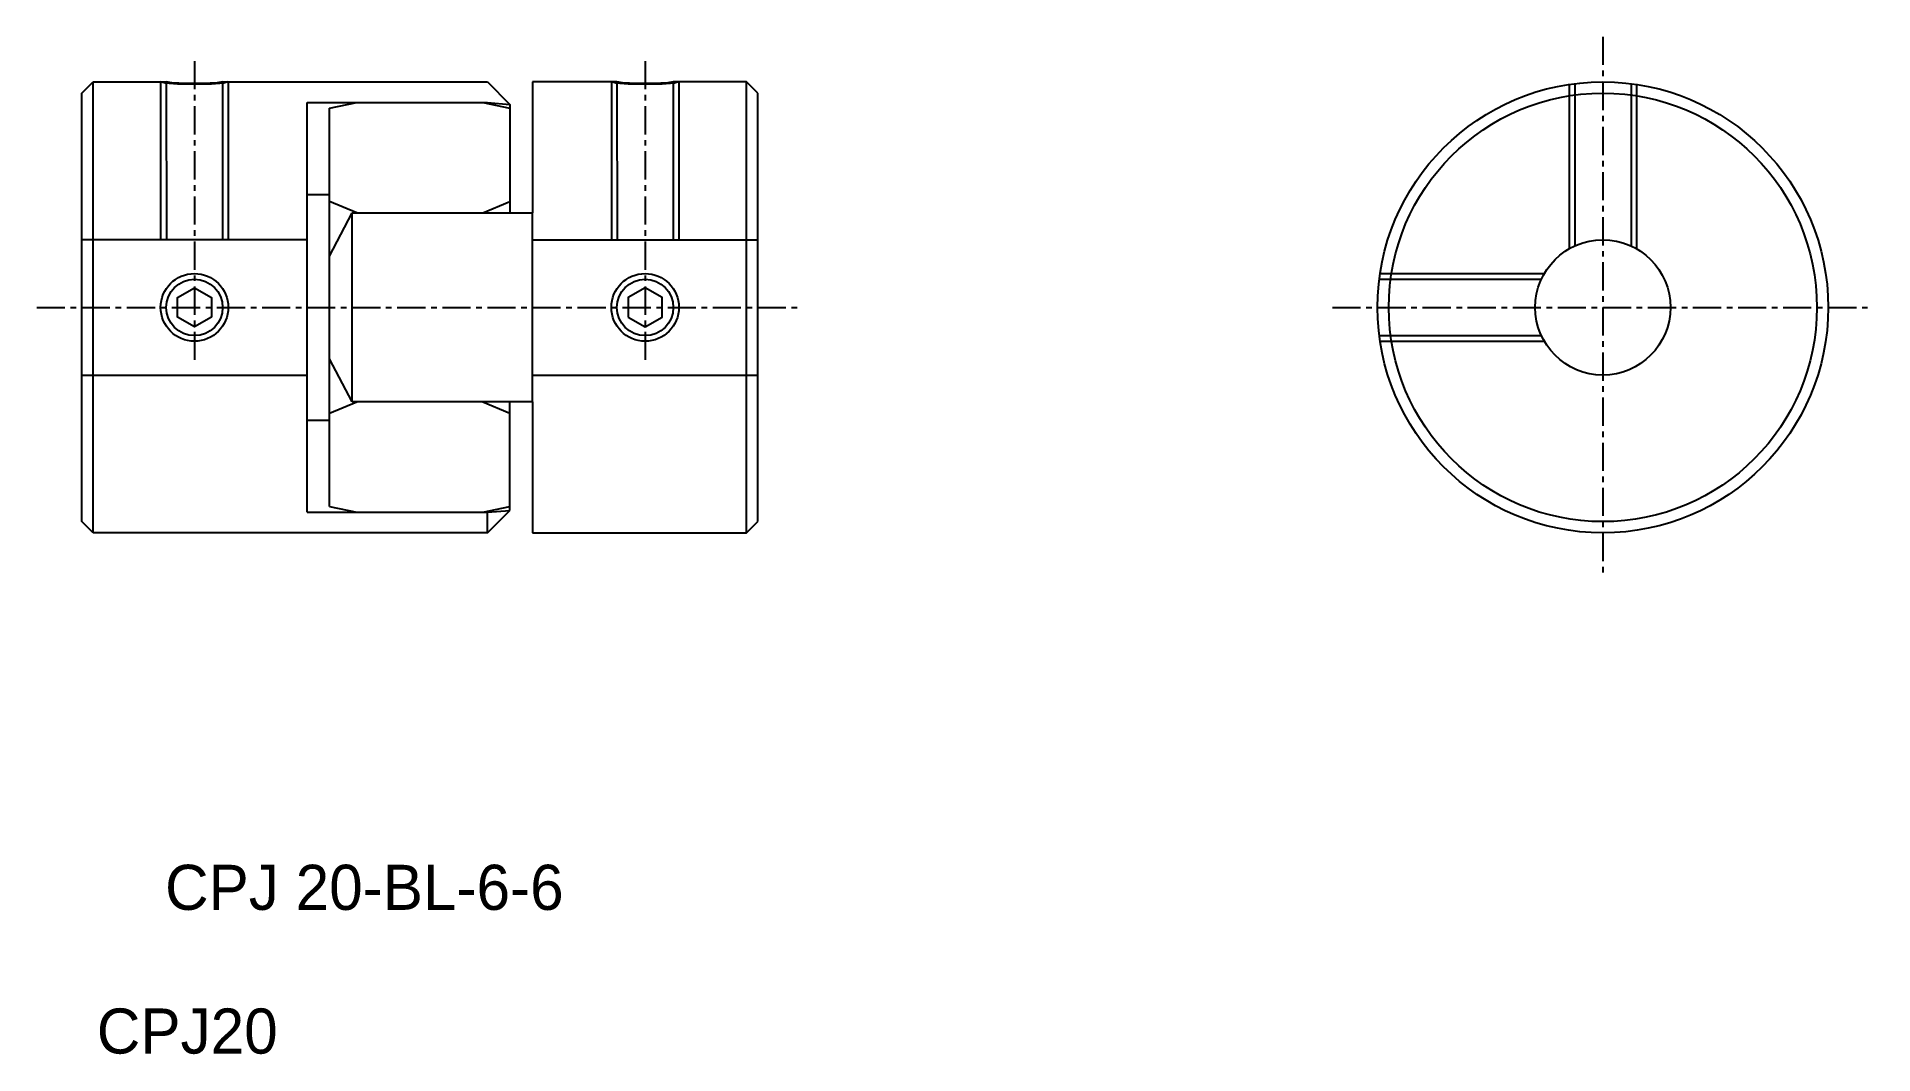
# Model space of a CAD drawing. Extents: x 100.8 to 182.3, y 73.5 to 118.6.
import ezdxf
from ezdxf.enums import TextEntityAlignment as Align

# ---------------------------------------------------------------- set-up
doc = ezdxf.new("R2010")
doc.units = 0
doc.linetypes.add('CENTER', pattern=[2, 1.25, -0.25, 0.25, -0.25])
doc.linetypes.add('DASHED', pattern=[19.05, 12.7, -6.35])
doc.layers.get('0').update_dxf_attribs({"linetype": 'CONTINUOUS'})
doc.layers.add('CENTER', color=1, linetype='CENTER')

msp = doc.modelspace()

# ---------------------------------------------------------------- linework, layer by layer
at = {"linetype": 'CONTINUOUS'}
for p, q in [((102.828, 116.126), (103.328, 116.626)), ((103.328, 96.626), (103.328, 116.626)), ((103.328, 116.626), (106.578, 116.626)), ((109.078, 116.626), (120.828, 116.626)), ((120.828, 116.626), (121.828, 115.626)), ((122.828, 116.626), (122.828, 110.816)), ((126.578, 116.626), (122.828, 116.626)), ((132.328, 116.626), (129.078, 116.626)), ((132.328, 96.626), (132.328, 116.626)), ((132.828, 116.126), (132.328, 116.626)), ((102.828, 97.126), (102.828, 116.126)), ((132.828, 97.126), (132.828, 116.126)), ((112.828, 97.546), (112.828, 115.706)), ((112.828, 115.706), (120.828, 115.706)), ((113.828, 115.458), (115.028, 115.706)), ((113.828, 108.905), (113.828, 115.458)), ((120.628, 115.706), (121.828, 115.458)), ((120.828, 115.706), (121.828, 115.626)), ((121.828, 115.626), (121.828, 110.816)), ((112.828, 111.626), (113.828, 111.626)), ((115.028, 110.816), (113.828, 111.316)), ((120.628, 110.816), (121.828, 111.316)), ((113.828, 108.905), (114.828, 110.816)), ((114.828, 110.816), (122.828, 110.816)), ((114.828, 102.436), (114.828, 110.816)), ((113.828, 104.348), (113.828, 108.905)), ((113.828, 97.794), (113.828, 104.348)), ((114.828, 102.436), (113.828, 104.348)), ((113.828, 101.936), (115.028, 102.436)), ((122.828, 102.436), (114.828, 102.436)), ((120.628, 102.436), (121.828, 101.936)), ((121.828, 97.626), (121.828, 102.436)), ((122.828, 102.436), (122.828, 96.626)), ((112.828, 101.626), (113.828, 101.626)), ((103.328, 96.626), (102.828, 97.126)), ((112.828, 97.546), (120.828, 97.546)), ((113.828, 97.794), (115.028, 97.546)), ((120.628, 97.546), (121.828, 97.794)), ((120.828, 96.626), (121.828, 97.626)), ((120.828, 97.546), (121.828, 97.626)), ((120.828, 96.626), (120.828, 97.546)), ((132.328, 96.626), (132.828, 97.126)), ((120.828, 96.626), (103.328, 96.626)), ((122.828, 96.626), (132.328, 96.626))]:
    msp.add_line(p, q, dxfattribs=at)
at = {"color": 3, "linetype": 'DASHED'}
for p, q in [((106.328, 116.626), (106.328, 109.626)), ((106.578, 116.626), (106.582, 109.626)), ((109.078, 116.626), (109.078, 109.626)), ((109.328, 116.626), (109.328, 109.626)), ((126.328, 116.626), (126.328, 109.626)), ((126.578, 116.626), (126.582, 109.626)), ((129.078, 116.626), (129.078, 109.626)), ((129.328, 116.626), (129.328, 109.626)), ((171.58, 116.548), (171.58, 109.354)), ((168.83, 116.514), (168.83, 109.225)), ((169.08, 116.547), (169.084, 109.353)), ((171.83, 116.514), (171.83, 109.225)), ((122.828, 102.436), (122.828, 110.816)), ((112.828, 109.626), (102.828, 109.626)), ((122.828, 109.626), (132.828, 109.626)), ((160.409, 107.877), (167.603, 107.877)), ((160.443, 108.127), (167.732, 108.127)), ((160.409, 105.376), (167.604, 105.381)), ((160.443, 105.127), (167.732, 105.127)), ((102.828, 103.626), (112.828, 103.626)), ((122.828, 103.626), (132.828, 103.626))]:
    msp.add_line(p, q, dxfattribs=at)
at = {"color": 3, "linetype": 'CONTINUOUS', "flags": 128}
for points in [[(109.328, 116.626), (109.127, 116.57), (108.578, 116.528), (107.828, 116.513), (107.078, 116.528), (106.529, 116.57), (106.328, 116.626)], [(129.328, 116.626), (129.127, 116.57), (128.578, 116.528), (127.828, 116.513), (127.078, 116.528), (126.529, 116.57), (126.328, 116.626)]]:
    msp.add_lwpolyline(points, dxfattribs=at)
at = {"linetype": 'CONTINUOUS', "flags": 128}
for points in [[(109.078, 116.626), (108.839, 116.58), (108.214, 116.552), (107.442, 116.552), (106.817, 116.58), (106.578, 116.626)], [(129.078, 116.626), (128.839, 116.58), (128.214, 116.552), (127.442, 116.552), (126.817, 116.58), (126.578, 116.626)]]:
    msp.add_lwpolyline(points, dxfattribs=at)
at = {"linetype": 'CONTINUOUS'}
for points in [[(108.578, 106.193), (107.828, 105.76), (107.078, 106.193), (107.078, 107.059), (107.828, 107.492), (108.578, 107.059)], [(127.078, 106.193), (127.828, 105.76), (128.578, 106.193), (128.578, 107.059), (127.828, 107.492), (127.078, 107.059)]]:
    msp.add_lwpolyline(points, close=True, dxfattribs=at)
for centre, radius in [((170.33, 106.627), 10), ((170.33, 106.627), 9.5), ((170.33, 106.627), 3), ((107.828, 106.626), 1.5), ((127.828, 106.626), 1.5)]:
    msp.add_circle(centre, radius, dxfattribs=at)
at = {"color": 3, "linetype": 'CONTINUOUS'}
for centre in [(107.828, 106.626), (127.828, 106.626)]:
    msp.add_circle(centre, 1.25, dxfattribs=at)
at = {"layer": 'CENTER', "linetype": 'CENTER'}
for p, q in [((170.33, 118.627), (170.33, 94.627)), ((107.828, 117.548), (107.828, 104.126)), ((127.828, 117.548), (127.828, 104.126)), ((100.828, 106.626), (134.828, 106.626)), ((158.33, 106.627), (182.33, 106.627))]:
    msp.add_line(p, q, dxfattribs=at)

# ---------------------------------------------------------------- texts
for s, p in [('CPJ 20-BL-6-6', (115.368, 79.312)), ('CPJ20', (107.509, 72.94))]:
    msp.add_text(s, height=2).set_placement(p, align=Align.BOTTOM_CENTER)

doc.saveas('drawing.dxf')
